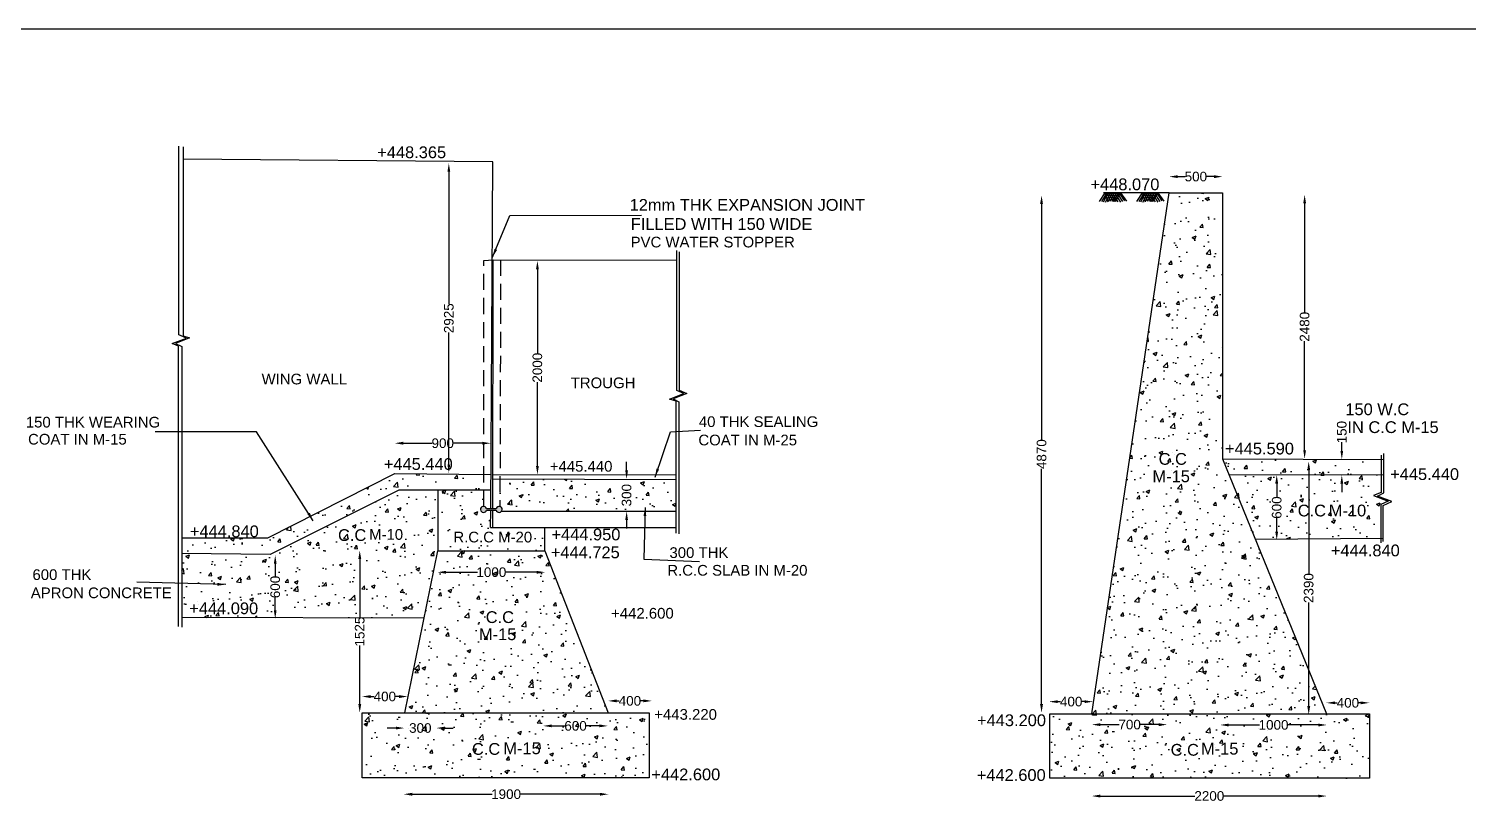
# Model space of a CAD drawing. Header units: millimetres. Extents: x 1232 to 35454, y 1325 to 26081.
# Drawn here: x 8212 to 21684, y 18835 to 26081 of the extents above; entities that cross this region are included whole.
import ezdxf

# ---------------------------------------------------------------- set-up
doc = ezdxf.new("R2010")
doc.units = ezdxf.units.MM
doc.header["$MEASUREMENT"] = 0
doc.linetypes.add('DASHED', pattern=[0.75, 0.5, -0.25])
for name, color, linetype, plot in [('dim', 7, 'Continuous', False), ('dwg', 7, 'Continuous', False), ('dwg @ 1', 7, 'Continuous', False), ('text', 7, 'Continuous', False), ('text @ 1', 7, 'Continuous', False)]:
    doc.layers.add(name, color=color, linetype=linetype, plot=plot)
doc.styles.add('Notes', font='arial.ttf', dxfattribs={"height": 0.1})
doc.styles.get("Standard").update_dxf_attribs({"font": 'arial.ttf'})
doc.dimstyles.new('Civil', dxfattribs={"dimtxt": 90, "dimasz": 80, "dimexe": 0.1, "dimexo": 0.0625, "dimgap": 0.09, "dimtad": 0, "dimdec": 0, "dimzin": 12, "dimdsep": 46, "dimtxsty": 'Standard', "dimcen": 0.1, "dimse1": 1, "dimse2": 1, "dimadec": 0, "dimazin": 2, "dimtfac": 1, "dimtdec": 0, "dimtofl": 0, "dimtmove": 0, "dimatfit": 3, "dimfxl": 1, "dimfrac": 1, "dimtolj": 1, "dimtzin": 0, "dimarcsym": 0})
pattern_1 = [(50, (0, 0), (358.63, -31.376), [37.5, -412.5]), (355, (0, 0), (-69.3757, 376.096), [30, -330]), (100.4514, (29.9, -2.6), (289.2544, 344.72), [31.87, -350.571]), (46.1842, (0, 100), (533.6207, -82.7596), [56.25, -618.75]), (96.6356, (44.47, 93.1), (467.331, 487.059), [47.805, -525.857]), (351.1842, (0, 100), (467.331, 487.059), [45, -495]), (21, (50, 75), (298.4535, -201.3094), [37.5, -412.5]), (326, (50, 75), (121.6577, 362.575), [30, -330]), (71.4514, (74.87, 58.22), (420.1112, 161.2656), [31.87, -350.571]), (37.5, (0, 0), (6.07993, 166.44693), [0, -326, 0, -335, 0, -331.25]), (7.5, (0, 0), (131.5348, 197.2059), [0, -191, 0, -318.5, 0, -126.25]), (327.5, (-111.5, 0), (266.9112, -11.27744), [0, -125, 0, -390, 0, -517.5]), (317.5, (-161.5, 0), (291.5931, 50.0525), [0, -162.5, 0, -259, 0, -367.5])]

# ---------------------------------------------------------------- blocks, each defined once
blk = doc.blocks.new('*D15')
at = {"layer": 'Defpoints', "color": 0, "transparency": 16777216}
for p in [(11720, 18922), (13637, 18922), (13637, 18919)]:
    blk.add_point(p, dxfattribs=at)
at = {"layer": 'dim', "color": 0, "lineweight": -2, "transparency": 16777216}
for p, q in [((11800, 18919), (12549, 18919)), ((13557, 18919), (12809, 18919))]:
    blk.add_line(p, q, dxfattribs=at)
at = {"layer": 'dim', "color": 0, "transparency": 16777216}
for points in [[(11800, 18932), (11800, 18905), (11720, 18919)], [(13557, 18932), (13557, 18905), (13637, 18919)]]:
    blk.add_solid(points, dxfattribs=at)
at = {"layer": 'dim', "color": 0, "transparency": 16777216, "insert": (12679, 18919), "char_height": 90, "attachment_point": 5}
blk.add_mtext('\\A1;1900', dxfattribs=at)
blk = doc.blocks.new('*D16')
at = {"layer": 'Defpoints', "color": 0, "transparency": 16777216}
for p in [(11727, 19541), (12025, 19541), (12025, 19538)]:
    blk.add_point(p, dxfattribs=at)
at = {"layer": 'dim', "color": 0, "lineweight": -2, "transparency": 16777216}
for p, q in [((11647, 19538), (11567, 19538)), ((12105, 19538), (12185, 19538))]:
    blk.add_line(p, q, dxfattribs=at)
at = {"layer": 'dim', "color": 0, "transparency": 16777216}
for points in [[(11647, 19551), (11647, 19525), (11727, 19538)], [(12105, 19551), (12105, 19525), (12025, 19538)]]:
    blk.add_solid(points, dxfattribs=at)
at = {"layer": 'dim', "color": 0, "transparency": 16777216, "insert": (11876, 19538), "char_height": 90, "attachment_point": 5}
blk.add_mtext('\\A1;300', dxfattribs=at)
blk = doc.blocks.new('*D17')
at = {"layer": 'Defpoints', "color": 0, "transparency": 16777216}
for p in [(13027, 19562), (13631, 19562), (13631, 19558)]:
    blk.add_point(p, dxfattribs=at)
at = {"layer": 'dim', "color": 0, "lineweight": -2, "transparency": 16777216}
for p, q in [((13107, 19558), (13229, 19558)), ((13551, 19558), (13428, 19558))]:
    blk.add_line(p, q, dxfattribs=at)
at = {"layer": 'dim', "color": 0, "transparency": 16777216}
for points in [[(13107, 19572), (13107, 19545), (13027, 19558)], [(13551, 19572), (13551, 19545), (13631, 19558)]]:
    blk.add_solid(points, dxfattribs=at)
at = {"layer": 'dim', "color": 0, "transparency": 16777216, "insert": (13329, 19558), "char_height": 90, "attachment_point": 5}
blk.add_mtext('\\A1;600', dxfattribs=at)
blk = doc.blocks.new('*D18')
at = {"layer": 'Defpoints', "color": 0, "transparency": 16777216}
for p in [(11331, 19806), (11757, 19833), (11757, 19806)]:
    blk.add_point(p, dxfattribs=at)
at = {"layer": 'dim', "color": 0, "lineweight": -2, "transparency": 16777216}
for p, q in [((11411, 19833), (11443, 19833)), ((11677, 19833), (11645, 19833))]:
    blk.add_line(p, q, dxfattribs=at)
at = {"layer": 'dim', "color": 0, "transparency": 16777216}
for points in [[(11411, 19846), (11411, 19819), (11331, 19833)], [(11677, 19846), (11677, 19819), (11757, 19833)]]:
    blk.add_solid(points, dxfattribs=at)
at = {"layer": 'dim', "color": 0, "transparency": 16777216, "insert": (11544, 19833), "char_height": 90, "attachment_point": 5}
blk.add_mtext('\\A1;400', dxfattribs=at)
blk = doc.blocks.new('*D19')
at = {"layer": 'Defpoints', "color": 0, "transparency": 16777216}
for p in [(13634, 19806), (14043, 19806), (14043, 19792)]:
    blk.add_point(p, dxfattribs=at)
at = {"layer": 'dim', "color": 0, "lineweight": -2, "transparency": 16777216}
for p, q in [((13714, 19792), (13737, 19792)), ((13963, 19792), (13939, 19792))]:
    blk.add_line(p, q, dxfattribs=at)
at = {"layer": 'dim', "color": 0, "transparency": 16777216}
for points in [[(13714, 19806), (13714, 19779), (13634, 19792)], [(13963, 19806), (13963, 19779), (14043, 19792)]]:
    blk.add_solid(points, dxfattribs=at)
at = {"layer": 'dim', "color": 0, "transparency": 16777216, "insert": (13838, 19792), "char_height": 90, "attachment_point": 5}
blk.add_mtext('\\A1;400', dxfattribs=at)
blk = doc.blocks.new('*D20')
at = {"layer": 'Defpoints', "color": 0, "transparency": 16777216}
for p in [(11238, 21200), (11309, 21200), (11238, 19682)]:
    blk.add_point(p, dxfattribs=at)
at = {"layer": 'dim', "color": 0, "lineweight": -2, "transparency": 16777216}
for p, q in [((11309, 21120), (11309, 20572)), ((11309, 19762), (11309, 20310))]:
    blk.add_line(p, q, dxfattribs=at)
at = {"layer": 'dim', "color": 0, "transparency": 16777216}
for points in [[(11296, 21120), (11323, 21120), (11309, 21200)], [(11296, 19762), (11323, 19762), (11309, 19682)]]:
    blk.add_solid(points, dxfattribs=at)
at = {"layer": 'dim', "color": 0, "transparency": 16777216, "insert": (11309, 20441), "char_height": 90, "attachment_point": 5, "rotation": 90}
blk.add_mtext('\\A1;1525', dxfattribs=at)
blk = doc.blocks.new('*D21')
at = {"layer": 'Defpoints', "color": 0, "transparency": 16777216}
for p in [(10462, 21156), (10518, 21156), (10462, 20561)]:
    blk.add_point(p, dxfattribs=at)
at = {"layer": 'dim', "color": 0, "lineweight": -2, "transparency": 16777216}
for p, q in [((10518, 21076), (10518, 20958)), ((10518, 20641), (10518, 20759))]:
    blk.add_line(p, q, dxfattribs=at)
at = {"layer": 'dim', "color": 0, "transparency": 16777216}
for points in [[(10505, 21076), (10531, 21076), (10518, 21156)], [(10505, 20641), (10531, 20641), (10518, 20561)]]:
    blk.add_solid(points, dxfattribs=at)
at = {"layer": 'dim', "color": 0, "transparency": 16777216, "insert": (10518, 20858), "char_height": 90, "attachment_point": 5, "rotation": 90}
blk.add_mtext('\\A1;600', dxfattribs=at)
blk = doc.blocks.new('*D22')
at = {"layer": 'Defpoints', "color": 0, "transparency": 16777216}
for p in [(12037, 20976), (13044, 20996), (13044, 20976)]:
    blk.add_point(p, dxfattribs=at)
at = {"layer": 'dim', "color": 0, "lineweight": -2, "transparency": 16777216}
for p, q in [((12117, 20996), (12411, 20996)), ((12964, 20996), (12671, 20996))]:
    blk.add_line(p, q, dxfattribs=at)
at = {"layer": 'dim', "color": 0, "transparency": 16777216}
for points in [[(12117, 21009), (12117, 20982), (12037, 20996)], [(12964, 21009), (12964, 20982), (13044, 20996)]]:
    blk.add_solid(points, dxfattribs=at)
at = {"layer": 'dim', "color": 0, "transparency": 16777216, "insert": (12541, 20996), "char_height": 90, "attachment_point": 5}
blk.add_mtext('\\A1;1000', dxfattribs=at)
blk = doc.blocks.new('*D23')
at = {"layer": 'Defpoints', "color": 0, "transparency": 16777216}
for p in [(13807, 21869), (13809, 21869), (13809, 21565)]:
    blk.add_point(p, dxfattribs=at)
at = {"layer": 'dim', "color": 0, "lineweight": -2, "transparency": 16777216}
for p, q in [((13807, 21949), (13807, 22029)), ((13807, 21485), (13807, 21405))]:
    blk.add_line(p, q, dxfattribs=at)
at = {"layer": 'dim', "color": 0, "transparency": 16777216}
for points in [[(13794, 21949), (13820, 21949), (13807, 21869)], [(13794, 21485), (13820, 21485), (13807, 21565)]]:
    blk.add_solid(points, dxfattribs=at)
at = {"layer": 'dim', "color": 0, "transparency": 16777216, "insert": (13807, 21717), "char_height": 90, "attachment_point": 5, "rotation": 90}
blk.add_mtext('\\A1;300', dxfattribs=at)
blk = doc.blocks.new('*D24')
at = {"layer": 'Defpoints', "color": 0, "transparency": 16777216}
for p in [(11636, 22196), (12535, 22203), (12535, 22196)]:
    blk.add_point(p, dxfattribs=at)
at = {"layer": 'dim', "color": 0, "lineweight": -2, "transparency": 16777216}
for p, q in [((11716, 22203), (11986, 22203)), ((12455, 22203), (12185, 22203))]:
    blk.add_line(p, q, dxfattribs=at)
at = {"layer": 'dim', "color": 0, "transparency": 16777216}
for points in [[(11716, 22217), (11716, 22190), (11636, 22203)], [(12455, 22217), (12455, 22190), (12535, 22203)]]:
    blk.add_solid(points, dxfattribs=at)
at = {"layer": 'dim', "color": 0, "transparency": 16777216, "insert": (12086, 22203), "char_height": 90, "attachment_point": 5}
blk.add_mtext('\\A1;900', dxfattribs=at)
blk = doc.blocks.new('*D25')
at = {"layer": 'Defpoints', "color": 0, "transparency": 16777216}
for p in [(12972, 23911), (13032, 23911), (13032, 21909)]:
    blk.add_point(p, dxfattribs=at)
at = {"layer": 'dim', "color": 0, "lineweight": -2, "transparency": 16777216}
for p, q in [((12972, 23831), (12972, 23045)), ((12972, 21989), (12972, 22775))]:
    blk.add_line(p, q, dxfattribs=at)
at = {"layer": 'dim', "color": 0, "transparency": 16777216}
for points in [[(12959, 23831), (12985, 23831), (12972, 23911)], [(12959, 21989), (12985, 21989), (12972, 21909)]]:
    blk.add_solid(points, dxfattribs=at)
at = {"layer": 'dim', "color": 0, "transparency": 16777216, "insert": (12972, 22910), "char_height": 90, "attachment_point": 5, "rotation": 90}
blk.add_mtext('\\A1;2000', dxfattribs=at)
blk = doc.blocks.new('*D26')
at = {"layer": 'Defpoints', "color": 0, "transparency": 16777216}
for p in [(12143, 24823), (12219, 24823), (12219, 21924)]:
    blk.add_point(p, dxfattribs=at)
at = {"layer": 'dim', "color": 0, "lineweight": -2, "transparency": 16777216}
for p, q in [((12143, 24743), (12143, 23509)), ((12143, 22004), (12143, 23238))]:
    blk.add_line(p, q, dxfattribs=at)
at = {"layer": 'dim', "color": 0, "transparency": 16777216}
for points in [[(12130, 24743), (12156, 24743), (12143, 24823)], [(12130, 22004), (12156, 22004), (12143, 21924)]]:
    blk.add_solid(points, dxfattribs=at)
at = {"layer": 'dim', "color": 0, "transparency": 16777216, "insert": (12143, 23373), "char_height": 90, "attachment_point": 5, "rotation": 90}
blk.add_mtext('\\A1;2925', dxfattribs=at)
blk = doc.blocks.new('*D28')
at = {"layer": 'Defpoints', "color": 0, "transparency": 16777216}
for p in [(18161, 18871), (20360, 18902), (20360, 18871)]:
    blk.add_point(p, dxfattribs=at)
at = {"layer": 'dim', "color": 0, "lineweight": -2, "transparency": 16777216}
for p, q in [((18241, 18902), (19126, 18902)), ((20280, 18902), (19396, 18902))]:
    blk.add_line(p, q, dxfattribs=at)
at = {"layer": 'dim', "color": 0, "transparency": 16777216}
for points in [[(18241, 18915), (18241, 18888), (18161, 18902)], [(20280, 18915), (20280, 18888), (20360, 18902)]]:
    blk.add_solid(points, dxfattribs=at)
at = {"layer": 'dim', "color": 0, "transparency": 16777216, "insert": (19261, 18902), "char_height": 90, "attachment_point": 5}
blk.add_mtext('\\A1;2200', dxfattribs=at)
blk = doc.blocks.new('*D29')
at = {"layer": 'Defpoints', "color": 0, "transparency": 16777216}
for p in [(18161, 19556), (18868, 19570), (18868, 19556)]:
    blk.add_point(p, dxfattribs=at)
at = {"layer": 'dim', "color": 0, "lineweight": -2, "transparency": 16777216}
for p, q in [((18241, 19570), (18416, 19570)), ((18788, 19570), (18614, 19570))]:
    blk.add_line(p, q, dxfattribs=at)
at = {"layer": 'dim', "color": 0, "transparency": 16777216}
for points in [[(18241, 19583), (18241, 19557), (18161, 19570)], [(18788, 19583), (18788, 19557), (18868, 19570)]]:
    blk.add_solid(points, dxfattribs=at)
at = {"layer": 'dim', "color": 0, "transparency": 16777216, "insert": (18515, 19570), "char_height": 90, "attachment_point": 5}
blk.add_mtext('\\A1;700', dxfattribs=at)
blk = doc.blocks.new('*D30')
at = {"layer": 'Defpoints', "color": 0, "transparency": 16777216}
for p in [(19363, 19539), (20360, 19567), (20360, 19539)]:
    blk.add_point(p, dxfattribs=at)
at = {"layer": 'dim', "color": 0, "lineweight": -2, "transparency": 16777216}
for p, q in [((19443, 19567), (19732, 19567)), ((20280, 19567), (19992, 19567))]:
    blk.add_line(p, q, dxfattribs=at)
at = {"layer": 'dim', "color": 0, "transparency": 16777216}
for points in [[(19443, 19580), (19443, 19553), (19363, 19567)], [(20280, 19580), (20280, 19553), (20360, 19567)]]:
    blk.add_solid(points, dxfattribs=at)
at = {"layer": 'dim', "color": 0, "transparency": 16777216, "insert": (19862, 19567), "char_height": 90, "attachment_point": 5}
blk.add_mtext('\\A1;1000', dxfattribs=at)
blk = doc.blocks.new('*D31')
at = {"layer": 'Defpoints', "color": 0, "transparency": 16777216}
for p in [(17761, 19754), (18174, 19785), (18174, 19754)]:
    blk.add_point(p, dxfattribs=at)
at = {"layer": 'dim', "color": 0, "lineweight": -2, "transparency": 16777216}
for p, q in [((17841, 19785), (17867, 19785)), ((18094, 19785), (18069, 19785))]:
    blk.add_line(p, q, dxfattribs=at)
at = {"layer": 'dim', "color": 0, "transparency": 16777216}
for points in [[(17841, 19798), (17841, 19772), (17761, 19785)], [(18094, 19798), (18094, 19772), (18174, 19785)]]:
    blk.add_solid(points, dxfattribs=at)
at = {"layer": 'dim', "color": 0, "transparency": 16777216, "insert": (17968, 19785), "char_height": 90, "attachment_point": 5}
blk.add_mtext('\\A1;400', dxfattribs=at)
blk = doc.blocks.new('*D32')
at = {"layer": 'Defpoints', "color": 0, "transparency": 16777216}
for p in [(20357, 19787), (20759, 19787), (20759, 19774)]:
    blk.add_point(p, dxfattribs=at)
at = {"layer": 'dim', "color": 0, "lineweight": -2, "transparency": 16777216}
for p, q in [((20437, 19774), (20457, 19774)), ((20679, 19774), (20659, 19774))]:
    blk.add_line(p, q, dxfattribs=at)
at = {"layer": 'dim', "color": 0, "transparency": 16777216}
for points in [[(20437, 19787), (20437, 19761), (20357, 19774)], [(20679, 19787), (20679, 19761), (20759, 19774)]]:
    blk.add_solid(points, dxfattribs=at)
at = {"layer": 'dim', "color": 0, "transparency": 16777216, "insert": (20558, 19774), "char_height": 90, "attachment_point": 5}
blk.add_mtext('\\A1;400', dxfattribs=at)
blk = doc.blocks.new('*D33')
at = {"layer": 'Defpoints', "color": 0, "transparency": 16777216}
for p in [(19863, 21906), (19892, 21906), (19863, 21297)]:
    blk.add_point(p, dxfattribs=at)
at = {"layer": 'dim', "color": 0, "lineweight": -2, "transparency": 16777216}
for p, q in [((19892, 21826), (19892, 21701)), ((19892, 21377), (19892, 21502))]:
    blk.add_line(p, q, dxfattribs=at)
at = {"layer": 'dim', "color": 0, "transparency": 16777216}
for points in [[(19878, 21826), (19905, 21826), (19892, 21906)], [(19878, 21377), (19905, 21377), (19892, 21297)]]:
    blk.add_solid(points, dxfattribs=at)
at = {"layer": 'dim', "color": 0, "transparency": 16777216, "insert": (19892, 21601), "char_height": 90, "attachment_point": 5, "rotation": 90}
blk.add_mtext('\\A1;600', dxfattribs=at)
blk = doc.blocks.new('*D34')
at = {"layer": 'Defpoints', "color": 0, "transparency": 16777216}
for p in [(20501, 22052), (20650, 22052), (20650, 21906)]:
    blk.add_point(p, dxfattribs=at)
at = {"layer": 'dim', "color": 0, "lineweight": -2, "transparency": 16777216}
for p, q in [((20501, 22132), (20501, 22212)), ((20501, 21826), (20501, 21746))]:
    blk.add_line(p, q, dxfattribs=at)
at = {"layer": 'dim', "color": 0, "transparency": 16777216}
for points in [[(20488, 22132), (20514, 22132), (20501, 22052)], [(20488, 21826), (20514, 21826), (20501, 21906)]]:
    blk.add_solid(points, dxfattribs=at)
at = {"layer": 'dim', "color": 0, "transparency": 16777216, "insert": (20501, 22307), "char_height": 90, "attachment_point": 5, "rotation": 90}
blk.add_mtext('\\A1;150', dxfattribs=at)
blk = doc.blocks.new('*D35')
at = {"layer": 'Defpoints', "color": 0, "transparency": 16777216}
for p in [(20191, 22032), (20205, 22032), (20205, 19664)]:
    blk.add_point(p, dxfattribs=at)
at = {"layer": 'dim', "color": 0, "lineweight": -2, "transparency": 16777216}
for p, q in [((20191, 21952), (20191, 20983)), ((20191, 19744), (20191, 20713))]:
    blk.add_line(p, q, dxfattribs=at)
at = {"layer": 'dim', "color": 0, "transparency": 16777216}
for points in [[(20178, 21952), (20205, 21952), (20191, 22032)], [(20178, 19744), (20205, 19744), (20191, 19664)]]:
    blk.add_solid(points, dxfattribs=at)
at = {"layer": 'dim', "color": 0, "transparency": 16777216, "insert": (20191, 20848), "char_height": 90, "attachment_point": 5, "rotation": 90}
blk.add_mtext('\\A1;2390', dxfattribs=at)
blk = doc.blocks.new('*D36')
at = {"layer": 'Defpoints', "color": 0, "transparency": 16777216}
for p in [(20153, 24529), (20198, 24529), (20198, 22058)]:
    blk.add_point(p, dxfattribs=at)
at = {"layer": 'dim', "color": 0, "lineweight": -2, "transparency": 16777216}
for p, q in [((20153, 24449), (20153, 23429)), ((20153, 22138), (20153, 23158))]:
    blk.add_line(p, q, dxfattribs=at)
at = {"layer": 'dim', "color": 0, "transparency": 16777216}
for points in [[(20140, 24449), (20166, 24449), (20153, 24529)], [(20140, 22138), (20166, 22138), (20153, 22058)]]:
    blk.add_solid(points, dxfattribs=at)
at = {"layer": 'dim', "color": 0, "transparency": 16777216, "insert": (20153, 23293), "char_height": 90, "attachment_point": 5, "rotation": 90}
blk.add_mtext('\\A1;2480', dxfattribs=at)
blk = doc.blocks.new('*D37')
at = {"layer": 'Defpoints', "color": 0, "transparency": 16777216}
for p in [(19384, 24698), (18886, 24547), (19384, 24547)]:
    blk.add_point(p, dxfattribs=at)
at = {"layer": 'dim', "color": 0, "lineweight": -2, "transparency": 16777216}
for p, q in [((18966, 24698), (19036, 24698)), ((19304, 24698), (19234, 24698))]:
    blk.add_line(p, q, dxfattribs=at)
at = {"layer": 'dim', "color": 0, "transparency": 16777216}
for points in [[(18966, 24711), (18966, 24684), (18886, 24698)], [(19304, 24711), (19304, 24684), (19384, 24698)]]:
    blk.add_solid(points, dxfattribs=at)
at = {"layer": 'dim', "color": 0, "transparency": 16777216, "insert": (19135, 24698), "char_height": 90, "attachment_point": 5}
blk.add_mtext('\\A1;500', dxfattribs=at)
blk = doc.blocks.new('*D38')
at = {"layer": 'Defpoints', "color": 0, "transparency": 16777216}
for p in [(17542, 24521), (17691, 24521), (17542, 19682)]:
    blk.add_point(p, dxfattribs=at)
at = {"layer": 'dim', "color": 0, "lineweight": -2, "transparency": 16777216}
for p, q in [((17691, 24441), (17691, 22237)), ((17691, 19762), (17691, 21965))]:
    blk.add_line(p, q, dxfattribs=at)
at = {"layer": 'dim', "color": 0, "transparency": 16777216}
for points in [[(17677, 24441), (17704, 24441), (17691, 24521)], [(17677, 19762), (17704, 19762), (17691, 19682)]]:
    blk.add_solid(points, dxfattribs=at)
at = {"layer": 'dim', "color": 0, "transparency": 16777216, "insert": (17691, 22101), "char_height": 90, "attachment_point": 5, "rotation": 90}
blk.add_mtext('\\A1;4870', dxfattribs=at)

msp = doc.modelspace()

# ---------------------------------------------------------------- hatches: boundary and pattern name
at = {"layer": 'dwg'}
h = msp.add_hatch(dxfattribs=at)
h.set_pattern_fill('AR-CONC', color=256, scale=50)
h.set_pattern_definition(pattern_1)
h.paths.add_polyline_path([(14270, 21865.4), (12621.7, 21869.6), (12620.9, 21611.5, -0.5479904), (12636.5, 21566.4), (14270, 21568.4)])
h.paths.add_polyline_path([(12469.7, 21911.6), (11636.8, 21920.5), (10449, 21317.1), (9644.4, 21319), (9644.4, 21171.4), (10472, 21161.8), (11673.7, 21764.8), (12469.7, 21764.8)])
h = msp.add_hatch(dxfattribs=at)
h.set_pattern_fill('AR-CONC', color=256, scale=50)
h.paths.add_polyline_path([(12040.4, 21196.5), (12041.3, 21764.8), (11673.7, 21764.8), (10472, 21161.8), (9644.4, 21171.4), (9644.4, 20571.6), (11912.1, 20565.8)])
h = msp.add_hatch(color=256, dxfattribs=at)
h.dxf.hatch_style = 1
h.paths.add_polyline_path([(12587.5, 21593.1), (12494.7, 21593.1, 7.523865), (12495.7, 21578.3), (12586.6, 21578.3, 7.523865)])
at = {"layer": 'dwg @ 1'}
h = msp.add_hatch(dxfattribs=at)
h.set_pattern_fill('AR-CONC', color=256, scale=50)
h.set_pattern_definition(pattern_1)
h.paths.add_polyline_path([(19383.6, 24546.7), (18886.3, 24546.7), (18160.1, 19671.1), (20357.7, 19671.1), (19383.6, 22058)])
h.paths.add_polyline_path([(20759.2, 19671.1), (17768.1, 19671.1), (17768.1, 19069.2), (20759.2, 19069.2)])
h.paths.add_polyline_path([(18700.8, 21808.8), (19107.1, 21808.8), (19107.1, 21977.3), (18700.8, 21977.3)], flags=24)
h.paths.add_polyline_path([(18757.9, 21971.3), (19079.4, 21971.3), (19079.4, 22141.9), (18757.9, 22141.9)], flags=24)
h.paths.add_polyline_path([(19155, 19259.8), (19561.3, 19259.8), (19561.3, 19428.3), (19155, 19428.3)], flags=24)
h.paths.add_polyline_path([(18870.2, 19249.1), (19191.7, 19249.1), (19191.7, 19419.7), (18870.2, 19419.7)], flags=24)
h = msp.add_hatch(dxfattribs=at)
h.set_pattern_fill('AR-CONC', color=256, scale=50)
h.set_pattern_definition(pattern_1)
h.paths.add_polyline_path([(20869.4, 22052.2), (19383.6, 22058), (19443.8, 21910.5), (20869.4, 21907.1)])
h.paths.add_polyline_path([(20869.4, 21907.1), (19443.8, 21910.5), (19690.5, 21305.8), (20866.9, 21313.3), (20866.9, 21630.2), (20934.9, 21660.5), (20798.8, 21713.3), (20869.4, 21743.5)])
h.paths.add_polyline_path([(20351, 21488.7), (20757.3, 21488.7), (20757.3, 21657.2), (20351, 21657.2)], flags=24)
h.paths.add_polyline_path([(20059.9, 21488), (20381.4, 21488), (20381.4, 21658.6), (20059.9, 21658.6)], flags=24)
h = msp.add_hatch(dxfattribs=at)
h.set_pattern_fill('AR-CONC', color=256, scale=50)
h.set_pattern_definition(pattern_1)
h.paths.add_polyline_path([(13042.2, 21414.2), (12533.6, 21414), (12534.6, 21578.3), (12495.7, 21578.3, -2.1984657), (12469.7, 21612.2), (12469.7, 21764.8), (12041.3, 21764.8), (12040.4, 21196.5), (13041.7, 21196.5)])
h.paths.add_polyline_path([(13041.7, 21196.5), (12040.4, 21196.5), (11731.8, 19680.1), (13632.9, 19680.1)])
h.paths.add_polyline_path([(14017.7, 19680.1), (11332.1, 19680.1), (11332.1, 19072.7), (14017.7, 19072.7)])
h.paths.add_polyline_path([(12159.6, 21247.6), (12948.7, 21247.6), (12948.7, 21402.8), (12159.6, 21402.8)], flags=24)
h.paths.add_polyline_path([(12396.8, 20330.8), (12803.1, 20330.8), (12803.1, 20499.3), (12396.8, 20499.3)], flags=24)
h.paths.add_polyline_path([(12459.9, 20490.6), (12781.5, 20490.6), (12781.5, 20661.2), (12459.9, 20661.2)], flags=24)
h.paths.add_polyline_path([(12625.2, 19263.5), (13031.5, 19263.5), (13031.5, 19432), (12625.2, 19432)], flags=24)
h.paths.add_polyline_path([(12330.8, 19257.3), (12652.3, 19257.3), (12652.3, 19428), (12330.8, 19428)], flags=24)

# ---------------------------------------------------------------- linework, layer by layer
msp.add_lwpolyline([(35453.3, 1325.3), (1231.8, 1325.3), (1231.8, 26081.2), (35453.3, 26081.2)], close=True)
at = {"layer": 'dwg'}
for points in [[(9614.2, 20487.4), (9614.2, 23110.5), (9554.2, 23136.9), (9688.4, 23187.7), (9617.2, 23218.1), (9617.2, 24984.1)], [(9656.2, 24976.6), (9657, 23209.2), (9714.8, 23188), (9584.6, 23136), (9644.4, 23109), (9644.4, 20481.2)], [(12534.7, 21593.1), (12555.4, 24837.3), (9656.3, 24861.5)], [(18160.1, 19671.1), (18886.3, 24546.7), (19383.6, 24546.7), (19383.6, 22058), (20357.7, 19671.1)], [(18284.3, 24546.7), (18230.5, 24464.5)], [(18302.5, 24546.7), (18250.9, 24466.1)], [(18315.4, 24546.7), (18268.4, 24459.2)], [(18886.3, 24546.7), (18271.8, 24546.7)], [(18284.3, 24546.7), (18312.4, 24462.3)], [(18336.6, 24546.7), (18285.8, 24455.5)], [(18302.5, 24546.7), (18332.8, 24466.8)], [(18351, 24546.7), (18312.4, 24462.3)], [(18315.4, 24546.7), (18363.9, 24466.1)], [(18372.3, 24546.7), (18332.8, 24466.8)], [(18336.6, 24546.7), (18381.4, 24466.1)], [(18394.3, 24546.7), (18349.5, 24466.1)], [(18351, 24546.7), (18405.6, 24462.3)], [(18415.5, 24546.7), (18363.9, 24466.1)], [(18372.3, 24546.7), (18429.1, 24460)], [(18430.6, 24546.7), (18381.4, 24466.1)], [(18394.3, 24546.7), (18448.8, 24465.3)], [(18415.5, 24546.7), (18466.3, 24470.6)], [(18430.6, 24546.7), (18484.5, 24466.8)], [(18633.9, 24546.7), (18580, 24464.5)], [(18652.1, 24546.7), (18600.5, 24466.1)], [(18664.9, 24546.7), (18617.9, 24459.2)], [(18633.9, 24546.7), (18661.9, 24462.3)], [(18686.2, 24546.7), (18635.4, 24455.5)], [(18652.1, 24546.7), (18682.4, 24466.8)], [(18700.6, 24546.7), (18661.9, 24462.3)], [(18664.9, 24546.7), (18713.5, 24466.1)], [(18721.8, 24546.7), (18682.4, 24466.8)], [(18686.2, 24546.7), (18730.9, 24466.1)], [(18743.8, 24546.7), (18699.1, 24466.1)], [(18700.6, 24546.7), (18755.2, 24462.3)], [(18765, 24546.7), (18713.5, 24466.1)], [(18721.8, 24546.7), (18778.7, 24460)], [(18780.2, 24546.7), (18730.9, 24466.1)], [(18743.8, 24546.7), (18798.4, 24465.3)], [(18765, 24546.7), (18815.8, 24470.6)], [(18780.2, 24546.7), (18834, 24466.8)], [(14270, 21360.6), (14270, 22596.5), (14209.5, 22616.6), (14343.9, 22669), (14275.9, 22695.3), (14275.9, 24007.9)], [(14298.4, 23993.4), (14298.4, 22701.2), (14369.5, 22667.2), (14242.6, 22618.6), (14295.9, 22590.3), (14295.9, 21355.1)], [(12554.9, 21593.1), (12559.3, 23919.8), (14275.9, 23917.2)], [(20887.1, 21282.8), (20887.1, 21620.2), (20967.7, 21657.9), (20834.1, 21708.3), (20894.6, 21738.5), (20894.6, 22106.1)], [(19383.6, 22058), (20894.6, 22052.1)], [(20869.4, 22091), (20869.4, 21743.5), (20798.8, 21713.3), (20934.9, 21660.5), (20866.9, 21630.2), (20866.9, 21272.7)], [(9644.4, 21319), (10449, 21317.1), (11636.8, 21920.5), (12536.7, 21910.9)], [(12555.5, 21911.9), (14270, 21907.5)], [(12555.5, 21869.8), (14270, 21865.4)], [(19443.8, 21910.5), (20894.6, 21907)], [(12535.8, 21764.8), (11673.7, 21764.8), (10472, 21161.8), (9644.4, 21171.4)], [(12041.3, 21764.8), (12040.4, 21196.5)], [(12494.7, 21593.1), (12587.5, 21593.1)], [(12495.7, 21578.3), (12586.6, 21578.3)], [(12533.6, 21414), (12534.6, 21578.3)], [(12554.6, 21414), (12554.9, 21578.3)], [(12636.5, 21566.4), (14270, 21568.4)], [(12533.6, 21414), (14270, 21414.6)], [(13041.7, 21196.5), (13042.2, 21414.2)], [(19690.5, 21305.8), (20887.1, 21313.4)], [(11731.8, 19680.1), (12040.4, 21196.5), (13041.7, 21196.5), (13632.9, 19680.1)], [(11912.1, 20565.8), (9644.4, 20571.6)]]:
    msp.add_lwpolyline(points, dxfattribs=at)
at = {"layer": 'dwg', "linetype": 'DASHED', "ltscale": 300}
for points in [[(12469.7, 21612.2), (12469.7, 23914.5), (12559.3, 23919.8)], [(12627.8, 23919.7), (12620.9, 21611.5)]]:
    msp.add_lwpolyline(points, dxfattribs=at)
at = {"layer": 'dwg'}
for points in [[(11332.1, 19680.1), (14017.7, 19680.1), (14017.7, 19072.7), (11332.1, 19072.7)], [(17768.1, 19671.1), (20759.2, 19671.1), (20759.2, 19069.2), (17768.1, 19069.2)]]:
    msp.add_lwpolyline(points, close=True, dxfattribs=at)
for centre, start, end in [((12467.9, 21583.9), 18.8901, 348.60677), ((12614.3, 21583.9), 191.39323, 161.1099)]:
    msp.add_arc(centre, 28.3, start, end, dxfattribs=at)

# ---------------------------------------------------------------- texts
at = {"layer": 'text @ 1', "style": 'Notes'}
for s, height, p in [('+448.365', 110, (11472.6, 24870.7)), ('+448.070', 110, (18148.6, 24570.6)), ('12mm THK EXPANSION JOINT', 110, (13835.3, 24378.6)), ('FILLED WITH 150 WIDE', 110, (13845.8, 24199.4)), ('PVC WATER STOPPER', 100, (13844.5, 24035.6)), ('WING WALL', 100, (10390.6, 22753.8)), ('TROUGH', 100, (13283.9, 22718.2)), ('150 W.C', 110, (20534.1, 22465.8)), ('150 THK WEARING', 100, (8183.9, 22350.3)), ('40 THK SEALING', 100, (14483.2, 22355)), ('IN C.C M-15', 110, (20553.7, 22298.6)), ('COAT IN M-15', 100, (8204.7, 22190.7)), ('COAT IN M-25', 100, (14478.6, 22183.3)), ('C.C', 110, (18786.4, 22001.6)), ('+445.590', 110, (19407.8, 22098.4)), ('+445.440', 110, (11534.5, 21953.6)), ('+445.440', 100, (13087.9, 21937.3)), ('+445.440', 110, (20953.4, 21859.3)), ('M-15', 110, (18728.9, 21838.8)), ('C.C', 110, (20088.3, 21518.3)), ('M-10', 110, (20379.1, 21518.7)), ('+444.840', 110, (9719.2, 21323.9)), ('C.C', 110, (11105.7, 21288.7)), ('M-10', 100, (11396.8, 21299.6)), ('R.C.C M-20', 100, (12185.4, 21275.2)), ('+444.950', 110, (13103.8, 21294.4)), ('+444.725', 110, (13097.4, 21127.1)), ('300 THK', 100, (14208.3, 21129.8)), ('+444.840', 110, (20398.5, 21145.1)), ('600 THK', 100, (8246.1, 20923.5)), ('R.C.C SLAB IN M-20', 100, (14187.9, 20964.2)), ('APRON CONCRETE', 100, (8230.5, 20753.3)), ('+444.090', 110, (9713.3, 20603.7)), ('C.C', 110, (12488.4, 20520.9)), ('+442.600', 100, (13661.7, 20562.1)), ('M-15', 110, (12424.9, 20360.7)), ('+443.220', 100, (14065.8, 19615.7)), ('+443.200', 110, (17086.9, 19556.1)), ('M-15', 110, (12653.3, 19293.5)), ('C.C', 110, (12359.3, 19287.6)), ('C.C', 110, (18898.6, 19279.4)), ('M-15', 110, (19183.1, 19289.8)), ('+442.600', 110, (14038.4, 19049.2)), ('+442.600', 110, (17084.2, 19043.5))]:
    msp.add_text(s, height=height, dxfattribs=at).set_placement(p)

# ---------------------------------------------------------------- dimensions: what is measured, and where the dimension line sits
at = {"layer": 'dim'}
for p1, p2, distance, text, picture, middle in [((12218.5, 21923.9), (12218.5, 24822.8), 75.4, '2925', '*D26', (12143.1, 23373.4)), ((18886.3, 24546.7), (19383.6, 24546.7), 150.9, '500', '*D37', (19134.9, 24697.6)), ((17542, 19681.6), (17542, 24520.6), -148.7, '4870', '*D38', (17690.6, 22101.1)), ((20197.7, 22057.9), (20197.7, 24529), 44.9, '2480', '*D36', (20152.9, 23293.5)), ((13032.2, 21908.8), (13032.2, 23910.5), 60.3, '2000', '*D25', (12972, 22909.7)), ((20649.7, 21905.9), (20649.7, 22052.1), 148.7, '150', '*D34', (20501, 22307.3)), ((11636.3, 22195.6), (12535, 22195.6), 7.6, '900', '*D24', (12085.7, 22203.2)), ((13809.2, 21564.9), (13809.2, 21868.6), 2.2, '300', '*D23', (13807, 21716.8)), ((20204.9, 19664.3), (20204.9, 22032.3), 13.7, '2390', '*D35', (20191.2, 20848.3)), ((19862.9, 21296.7), (19862.9, 21906.1), -28.7, '600', '*D33', (19891.6, 21601.4)), ((10462, 20561.2), (10462, 21155.8), -56.2, '600', '*D21', (10518.1, 20858.5)), ((11238.2, 19681.9), (11238.2, 21200), -71.1, '1525', '*D20', (11309.4, 20440.9)), ((12037.3, 20975.9), (13044.4, 20975.9), 19.9, '1000', '*D22', (12540.8, 20995.8)), ((11331.4, 19805.9), (11757, 19805.9), 26.8, '400', '*D18', (11544.2, 19832.7)), ((13633.9, 19805.9), (14042.8, 19805.9), -13.4, '400', '*D19', (13838.3, 19792.5)), ((17761.2, 19754.4), (18174.3, 19754.4), 30.7, '400', '*D31', (17967.8, 19785.1)), ((20356.8, 19787.1), (20759.1, 19787.1), -13, '400', '*D32', (20558, 19774.1)), ((11726.9, 19541.4), (12025.2, 19541.4), -3.3, '300', '*D16', (11876, 19538.1)), ((13027.3, 19561.5), (13630.5, 19561.5), -3.3, '600', '*D17', (13328.9, 19558.2)), ((18161.4, 19556.3), (18868.1, 19556.3), 13.6, '700', '*D29', (18514.7, 19569.9)), ((19363.2, 19539.3), (20360.1, 19539.3), 27.3, '1000', '*D30', (19861.6, 19566.5)), ((11720.2, 18922.2), (13637.2, 18922.2), -3.3, '1900', '*D15', (12678.7, 18918.8)), ((18161.4, 18870.9), (20360.1, 18870.9), 30.7, '2200', '*D28', (19260.7, 18901.6))]:
    dim = msp.add_aligned_dim(p1=p1, p2=p2, distance=distance, text=text, dimstyle='Civil', dxfattribs=at)
    dim.commit()
    dim.dimension.update_dxf_attribs({"geometry": picture, "text_midpoint": middle})

# ---------------------------------------------------------------- leaders
at = {"layer": 'text'}
for points in [[(12552.1, 23944), (12713.9, 24333), (13944.9, 24336)], [(10873, 21478.6), (10344.3, 22311.4), (9395.7, 22311.4)], [(14072.8, 21886.9), (14217.6, 22309.8), (14499.8, 22324.6)], [(13980, 21601.2), (13968.8, 21118.9), (14488.6, 21096.7)], [(10057.2, 20881.3), (9223.6, 20901.8)]]:
    msp.add_leader(points, dimstyle='Civil', override={"dimgap": 0.09, "dimtad": 0}, dxfattribs=at)

doc.saveas('drawing.dxf')
